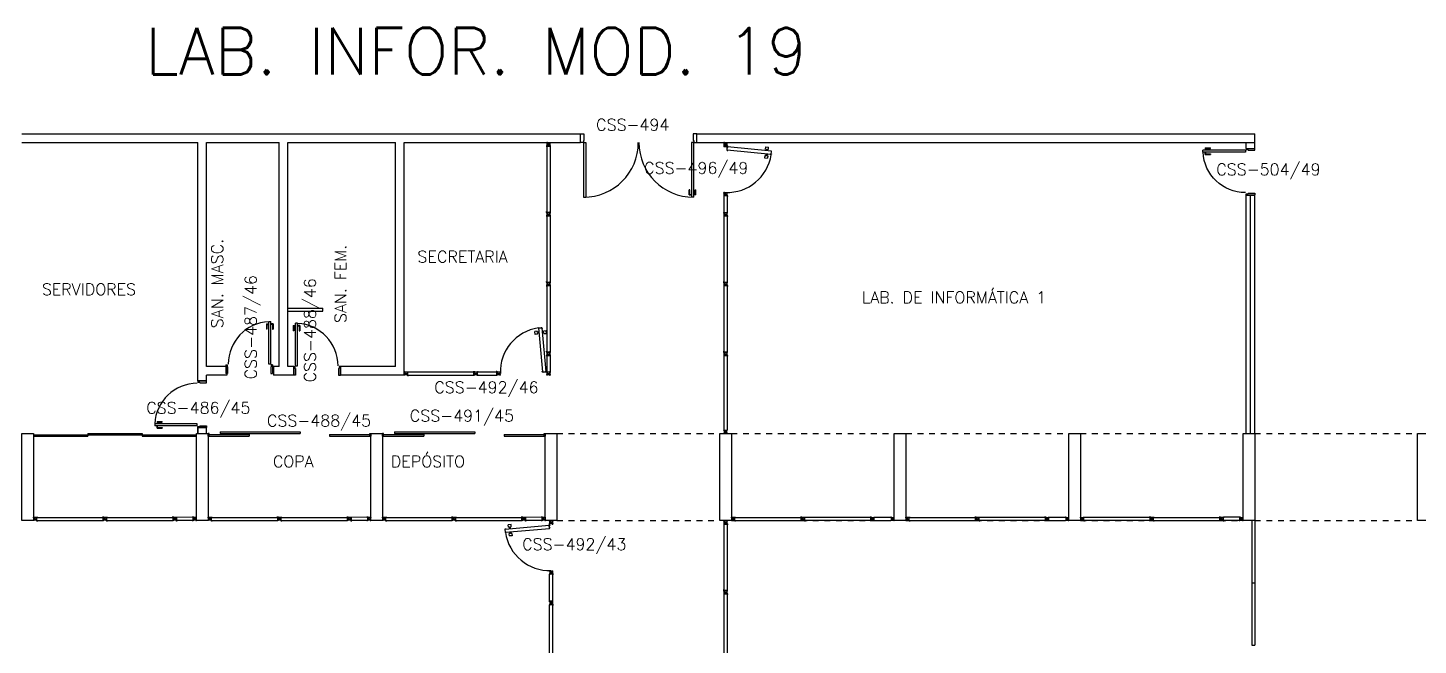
# Model space of a CAD drawing. Extents: x 0 to 244, y -71 to 76.
# Drawn here: x 15.07 to 38.98, y -13.37 to -2.76 of the extents above; entities that cross this region are included whole.
import ezdxf

# ---------------------------------------------------------------- set-up
doc = ezdxf.new("R2010")
doc.units = 0
doc.header["$LTSCALE"] = 0.01
doc.header["$MEASUREMENT"] = 0
doc.linetypes.add('HIDDEN2', pattern=[0.1875, 0.125, -0.0625])
doc.layers.get('0').update_dxf_attribs({"linetype": 'CONTINUOUS'})
for name, color, linetype in [('ALV', 2, 'CONTINUOUS'), ('DIV', 2, 'CONTINUOUS'), ('ESQ', 1, 'CONTINUOUS'), ('ESTR', 3, 'CONTINUOUS'), ('JANELA', 1, 'CONTINUOUS'), ('PROJ', 1, 'HIDDEN2'), ('TEXTO', 2, 'CONTINUOUS'), ('TEXTO-ENDEREÇO', 2, 'CONTINUOUS'), ('USO', 2, 'CONTINUOUS')]:
    doc.layers.add(name, color=color, linetype=linetype)
doc.layers.get('0').freeze()
doc.styles.add('1', font='romans.shx')
doc.styles.add('UNB-100', font='simplex.shx', dxfattribs={"height": 0.2})
doc.styles.add('UNB-100-1', font='simplex.shx', dxfattribs={"height": 0.2})

# ---------------------------------------------------------------- blocks, each defined once
blk = doc.blocks.new('PILAR-SSN')
blk.add_lwpolyline([(0.197, -26.452), (0.197, -27.952), (-0.003, -27.952), (-0.003, -26.452)], close=True)
blk = doc.blocks.new('DIV12-SSN')
for p, q in [((-0.005, 0), (0.005, 0)), ((0, -0.005), (0, 0.005)), ((0.024, 0.019), (0.028, 0.019)), ((0.024, 0.019), (0.024, 0.017)), ((0.024, 0.017), (0.028, 0.017)), ((0.028, 0.03), (0.043, 0.03)), ((0.028, 0.019), (0.028, 0.03)), ((0.028, -0.017), (0.028, 0.017)), ((0.03, 0.028), (1.169, 0.028)), ((0.03, -0.029), (0.03, 0.028)), ((0.043, 0.03), (0.043, 0.028)), ((1.157, 0.03), (1.157, 0.028)), ((1.171, 0.03), (1.157, 0.03)), ((1.169, -0.029), (1.169, 0.028)), ((1.171, 0.019), (1.171, 0.03)), ((1.176, 0.019), (1.171, 0.019)), ((1.176, 0.017), (1.171, 0.017)), ((1.171, -0.017), (1.171, 0.017)), ((1.176, 0.019), (1.176, 0.017)), ((1.195, 0), (1.205, 0)), ((1.2, -0.005), (1.2, 0.005)), ((0.024, -0.017), (0.028, -0.017)), ((0.024, -0.017), (0.024, -0.019)), ((0.024, -0.019), (0.028, -0.019)), ((0.028, -0.031), (0.028, -0.019)), ((0.028, -0.031), (0.043, -0.031)), ((0.03, -0.029), (1.169, -0.029)), ((0.043, -0.029), (0.043, -0.031)), ((1.157, -0.029), (1.157, -0.031)), ((1.171, -0.031), (1.157, -0.031)), ((1.176, -0.017), (1.171, -0.017)), ((1.176, -0.019), (1.171, -0.019)), ((1.171, -0.031), (1.171, -0.019)), ((1.176, -0.017), (1.176, -0.019))]:
    blk.add_line(p, q)
blk = doc.blocks.new('MTDIV-SSN')
for p, q in [((-0.0185, 0.0285), (-0.0285, 0.0285)), ((-0.0285, 0.0185), (-0.0285, 0.0285)), ((-0.0265, 0.0185), (-0.0285, 0.0185)), ((-0.0265, 0.0185), (-0.0265, 0.0265)), ((-0.0235, 0.0265), (-0.0265, 0.0265)), ((-0.0235, 0.0215), (-0.0235, 0.0265)), ((-0.0235, -0.0265), (-0.0235, 0.0265)), ((-0.0215, 0.0215), (-0.0235, 0.0215)), ((-0.0215, 0.0265), (-0.0215, 0.0235)), ((-0.0185, 0.0265), (-0.0215, 0.0265)), ((0.0215, 0.0235), (-0.0215, 0.0235)), ((-0.0215, 0.0215), (-0.0215, -0.0215)), ((0.0195, 0.0215), (-0.0195, 0.0215)), ((-0.0195, 0.0215), (-0.0195, -0.0195)), ((-0.0185, 0.0285), (-0.0185, 0.0265)), ((-0.0049, 0), (0.0049, 0)), ((0, 0.0049), (0, -0.0049)), ((0.0185, 0.0265), (0.0185, 0.0285)), ((0.0185, 0.0285), (0.0285, 0.0285)), ((0.0185, 0.0265), (0.0215, 0.0265)), ((0.0195, 0.0215), (0.0195, -0.0195)), ((0.0215, 0.0265), (0.0215, 0.0235)), ((0.0235, 0.0215), (0.0215, 0.0215)), ((0.0215, 0.0215), (0.0215, -0.0215)), ((0.0235, 0.0215), (0.0235, 0.0265)), ((0.0235, 0.0265), (0.0265, 0.0265)), ((0.0235, 0.0265), (0.0235, -0.0265)), ((0.0265, 0.0265), (0.0265, 0.0185)), ((0.0265, 0.0185), (0.0285, 0.0185)), ((0.0285, 0.0185), (0.0285, 0.0285)), ((-0.0285, -0.0185), (-0.0285, -0.0285)), ((-0.0265, -0.0185), (-0.0285, -0.0185)), ((-0.0185, -0.0285), (-0.0285, -0.0285)), ((-0.0265, -0.0265), (-0.0265, -0.0185)), ((-0.0235, -0.0265), (-0.0265, -0.0265)), ((-0.0235, -0.0215), (-0.0235, -0.0265)), ((-0.0075, -0.0215), (-0.0235, -0.0215)), ((-0.0215, -0.0265), (-0.0215, -0.0235)), ((0.0215, -0.0235), (-0.0215, -0.0235)), ((-0.0185, -0.0265), (-0.0215, -0.0265)), ((-0.0095, -0.0195), (-0.0195, -0.0195)), ((-0.0185, -0.0285), (-0.0185, -0.0265)), ((-0.0095, -0.0195), (-0.0095, -0.0115)), ((-0.0075, -0.0115), (-0.0095, -0.0115)), ((-0.0075, -0.0215), (-0.0075, -0.0115)), ((-0.0055, -0.0135), (-0.0075, -0.0135)), ((-0.0055, -0.0215), (-0.0055, -0.0135)), ((0.0055, -0.0215), (-0.0055, -0.0215)), ((0.0055, -0.0215), (0.0055, -0.0135)), ((0.0075, -0.0135), (0.0055, -0.0135)), ((0.0075, -0.0215), (0.0075, -0.0115)), ((0.0095, -0.0115), (0.0075, -0.0115)), ((0.0235, -0.0215), (0.0075, -0.0215)), ((0.0095, -0.0195), (0.0095, -0.0115)), ((0.0195, -0.0195), (0.0095, -0.0195)), ((0.0185, -0.0265), (0.0185, -0.0285)), ((0.0185, -0.0265), (0.0215, -0.0265)), ((0.0185, -0.0285), (0.0285, -0.0285)), ((0.0215, -0.0265), (0.0215, -0.0235)), ((0.0235, -0.0215), (0.0235, -0.0265)), ((0.0235, -0.0265), (0.0265, -0.0265)), ((0.0265, -0.0185), (0.0265, -0.0265)), ((0.0265, -0.0185), (0.0285, -0.0185)), ((0.0285, -0.0185), (0.0285, -0.0285))]:
    blk.add_line(p, q)
blk = doc.blocks.new('PE80-SSN')
at = {"color": 2}
for p, q in [((0.075, 0), (-0.075, 0)), ((-0.075, -0.03), (-0.075, 0)), ((0.075, 0), (0.075, -0.02)), ((0.04, -0.03), (-0.075, -0.03)), ((0.075, -0.02), (0.04, -0.02)), ((0.04, -0.03), (0.04, -0.02)), ((0.085, -0.03), (0.817, -0.03)), ((0.085, -0.03), (0.085, -0.065)), ((0.085, -0.065), (0.817, -0.065)), ((0.817, -0.065), (0.817, -0.03))]:
    blk.add_line(p, q, dxfattribs=at)
at = {"color": 1}
for p, q in [((0.777, 0.01), (0.687, 0.01)), ((0.687, 0), (0.687, 0.01)), ((0.777, 0.01), (0.777, -0.03)), ((0.767, 0), (0.687, 0)), ((0.767, -0.095), (0.687, -0.095)), ((0.687, -0.095), (0.687, -0.105)), ((0.777, -0.105), (0.687, -0.105)), ((0.767, 0), (0.767, -0.03)), ((0.767, -0.095), (0.767, -0.065)), ((0.777, -0.105), (0.777, -0.065))]:
    blk.add_line(p, q, dxfattribs=at)
for p, q in [((0.04, -0.771), (-0.075, -0.771)), ((-0.075, -0.771), (-0.075, -0.801)), ((0.075, -0.801), (-0.075, -0.801)), ((0.075, -0.802), (-0.075, -0.802)), ((0.04, -0.771), (0.04, -0.781)), ((0.075, -0.781), (0.04, -0.781)), ((0.075, -0.801), (0.075, -0.781))]:
    blk.add_line(p, q)
blk.add_arc((0.085, -0.03), 0.731, 270, 357.3429, dxfattribs=at)
blk = doc.blocks.new('PLXD-SSN')
at = {"color": 2}
for p, q in [((-0.194, 0.727), (-0.233, 0.723)), ((-0.229, 0.673), (-0.233, 0.723)), ((-0.192, 0.712), (-0.194, 0.727)), ((-0.172, 0.786), (-0.161, 0.787)), ((-0.172, 0.786), (-0.171, 0.772)), ((-0.169, 0.772), (-0.171, 0.772)), ((-0.17, 0.784), (-0.114, 0.789)), ((-0.17, 0.784), (-0.103, 0.028)), ((-0.159, 0.792), (-0.161, 0.792)), ((-0.161, 0.792), (-0.161, 0.787)), ((-0.159, 0.792), (-0.159, 0.787)), ((-0.159, 0.787), (-0.126, 0.79)), ((-0.124, 0.795), (-0.126, 0.795)), ((-0.126, 0.795), (-0.126, 0.79)), ((-0.124, 0.795), (-0.124, 0.79)), ((-0.124, 0.79), (-0.112, 0.791)), ((-0.114, 0.789), (-0.046, 0.033)), ((-0.112, 0.791), (-0.11, 0.777)), ((-0.11, 0.777), (-0.112, 0.777)), ((-0.107, 0.719), (-0.079, 0.722)), ((-0.08, 0.737), (-0.041, 0.74)), ((-0.079, 0.722), (-0.08, 0.737)), ((-0.036, 0.691), (-0.041, 0.74)), ((-0.189, 0.677), (-0.229, 0.673)), ((-0.164, 0.714), (-0.192, 0.712)), ((-0.162, 0.694), (-0.19, 0.692)), ((-0.189, 0.677), (-0.19, 0.692)), ((-0.106, 0.7), (-0.077, 0.702)), ((-0.076, 0.687), (-0.077, 0.702)), ((-0.076, 0.687), (-0.036, 0.691)), ((-0.105, 0.026), (-0.106, 0.04)), ((-0.104, 0.04), (-0.106, 0.04)), ((-0.105, 0.026), (-0.093, 0.027)), ((-0.103, 0.028), (-0.046, 0.033)), ((-0.092, 0.022), (-0.093, 0.027)), ((-0.09, 0.022), (-0.092, 0.022)), ((-0.091, 0.027), (-0.058, 0.03)), ((-0.09, 0.022), (-0.091, 0.027)), ((-0.057, 0.025), (-0.058, 0.03)), ((-0.055, 0.025), (-0.057, 0.025)), ((-0.056, 0.03), (-0.044, 0.031)), ((-0.055, 0.025), (-0.056, 0.03)), ((-0.045, 0.045), (-0.047, 0.045)), ((-0.044, 0.031), (-0.045, 0.045))]:
    blk.add_line(p, q, dxfattribs=at)
for p, q in [((-0.008, 0), (0.006, 0)), ((0, 0.007), (0, -0.006))]:
    blk.add_line(p, q)
at = {"color": 1}
blk.add_arc((-0.064, 0.029), 0.764, 98.125, 182.1419, dxfattribs=at)
blk = doc.blocks.new('PD80-SSN')
for p, q in [((-0.777, 0.01), (-0.777, -0.03)), ((-0.777, 0.01), (-0.687, 0.01)), ((-0.687, 0), (-0.687, 0.01)), ((-0.075, 0), (0.075, 0)), ((-0.075, 0), (-0.075, -0.02)), ((0.075, -0.03), (0.075, 0)), ((-0.817, -0.065), (-0.817, -0.03)), ((-0.085, -0.03), (-0.817, -0.03)), ((-0.085, -0.065), (-0.817, -0.065)), ((-0.777, -0.105), (-0.777, -0.065)), ((-0.777, -0.105), (-0.687, -0.105)), ((-0.767, 0), (-0.767, -0.03)), ((-0.767, 0), (-0.687, 0)), ((-0.767, -0.095), (-0.767, -0.065)), ((-0.767, -0.095), (-0.687, -0.095)), ((-0.687, -0.095), (-0.687, -0.105)), ((-0.085, -0.03), (-0.085, -0.065)), ((-0.075, -0.02), (-0.04, -0.02)), ((-0.04, -0.03), (-0.04, -0.02)), ((-0.04, -0.03), (0.075, -0.03)), ((-0.075, -0.781), (-0.04, -0.781)), ((-0.075, -0.801), (-0.075, -0.781)), ((-0.075, -0.801), (0.075, -0.801)), ((-0.075, -0.802), (0.075, -0.802)), ((-0.04, -0.771), (0.075, -0.771)), ((-0.04, -0.771), (-0.04, -0.781)), ((0.075, -0.771), (0.075, -0.801))]:
    blk.add_line(p, q)
blk.add_arc((-0.085, -0.03), 0.731, 182.6571, 270)
blk = doc.blocks.new('PTDP-SSN')
at = {"color": 2}
for p, q in [((0.055, 1.015), (0.09, 1.015)), ((0.055, 0.075), (0.055, 1.015)), ((0.09, 0.075), (0.09, 1.015)), ((1.91, 0.075), (1.91, 1.015)), ((1.945, 1.015), (1.91, 1.015)), ((1.945, 0.075), (1.945, 1.015)), ((0.05, 0.075), (0, 0.075)), ((0, 0.075), (0, -0.075)), ((0.05, 0.04), (0.05, 0.075)), ((0.06, 0.04), (0.05, 0.04)), ((0.055, 0.075), (0.09, 0.075)), ((0.06, -0.075), (0.06, 0.04)), ((1.945, 0.075), (1.91, 0.075)), ((1.94, -0.075), (1.94, 0.04)), ((1.94, 0.04), (1.95, 0.04)), ((1.95, 0.04), (1.95, 0.075)), ((1.95, 0.075), (2, 0.075)), ((2, 0.075), (2, -0.075)), ((0, -0.075), (0.06, -0.075)), ((2, -0.075), (1.94, -0.075))]:
    blk.add_line(p, q, dxfattribs=at)
at = {"color": 1}
for centre, start, end in [((0.055, 0.075), 0, 90), ((1.945, 0.075), 90, 180)]:
    blk.add_arc(centre, 0.94, start, end, dxfattribs=at)
blk = doc.blocks.new('PLXE-SSN')
for p, q in [((0.043, 0.69), (0.048, 0.74)), ((0.121, 0.788), (0.047, 0.032)), ((0.087, 0.736), (0.048, 0.74)), ((0.086, 0.721), (0.087, 0.736)), ((0.114, 0.718), (0.086, 0.721)), ((0.178, 0.782), (0.103, 0.027)), ((0.119, 0.79), (0.118, 0.776)), ((0.118, 0.776), (0.12, 0.776)), ((0.131, 0.789), (0.119, 0.79)), ((0.178, 0.782), (0.121, 0.788)), ((0.131, 0.794), (0.133, 0.794)), ((0.131, 0.794), (0.131, 0.789)), ((0.133, 0.794), (0.133, 0.789)), ((0.166, 0.786), (0.133, 0.789)), ((0.166, 0.791), (0.168, 0.79)), ((0.166, 0.791), (0.166, 0.786)), ((0.168, 0.79), (0.168, 0.785)), ((0.18, 0.784), (0.168, 0.785)), ((0.176, 0.77), (0.178, 0.77)), ((0.18, 0.784), (0.178, 0.77)), ((0.199, 0.71), (0.2, 0.725)), ((0.2, 0.725), (0.24, 0.721)), ((0.235, 0.671), (0.24, 0.721)), ((0.082, 0.686), (0.043, 0.69)), ((0.082, 0.686), (0.084, 0.701)), ((0.112, 0.698), (0.084, 0.701)), ((0.169, 0.693), (0.197, 0.69)), ((0.171, 0.713), (0.199, 0.71)), ((0.195, 0.675), (0.197, 0.69)), ((0.195, 0.675), (0.235, 0.671)), ((-0.008, 0), (0.008, 0)), ((0, 0.006), (0, -0.007)), ((0.044, 0.031), (0.046, 0.045)), ((0.056, 0.029), (0.044, 0.031)), ((0.046, 0.045), (0.048, 0.045)), ((0.103, 0.027), (0.047, 0.032)), ((0.056, 0.024), (0.056, 0.029)), ((0.056, 0.024), (0.058, 0.024)), ((0.091, 0.026), (0.058, 0.029)), ((0.058, 0.024), (0.058, 0.029)), ((0.091, 0.021), (0.091, 0.026)), ((0.091, 0.021), (0.093, 0.021)), ((0.105, 0.025), (0.093, 0.026)), ((0.093, 0.021), (0.093, 0.026)), ((0.104, 0.039), (0.106, 0.039)), ((0.105, 0.025), (0.106, 0.039))]:
    blk.add_line(p, q)
blk.add_arc((0.065, 0.028), 0.764, 357.9063, 81.358)

msp = doc.modelspace()

# ---------------------------------------------------------------- linework, layer by layer
at = {"layer": 'ALV'}
for p, q in [((14.972, -4.582), (24.576, -4.582)), ((14.972, -4.732), (17.997, -4.732)), ((17.997, -8.831), (17.997, -4.732)), ((18.147, -4.732), (19.397, -4.732)), ((18.147, -8.582), (18.147, -4.732)), ((19.397, -8.582), (19.397, -4.732)), ((19.547, -8.582), (19.547, -4.732)), ((19.547, -4.732), (21.397, -4.732)), ((21.397, -8.582), (21.397, -4.732)), ((21.547, -8.732), (21.547, -4.732)), ((21.547, -4.732), (24.576, -4.732)), ((24.576, -4.732), (24.576, -4.582)), ((26.576, -4.582), (36.172, -4.582)), ((26.576, -4.732), (26.576, -4.582)), ((26.576, -4.732), (36.172, -4.732)), ((36.172, -4.732), (36.172, -4.582)), ((18.496, -8.582), (18.147, -8.582)), ((18.496, -8.582), (18.496, -8.732)), ((19.397, -8.582), (19.297, -8.582)), ((19.297, -8.582), (19.297, -8.732)), ((19.647, -8.582), (19.547, -8.582)), ((19.647, -8.732), (19.647, -8.582)), ((21.397, -8.582), (20.449, -8.582)), ((20.449, -8.732), (20.449, -8.582)), ((18.147, -8.831), (17.997, -8.831)), ((18.496, -8.732), (18.147, -8.732)), ((18.147, -8.831), (18.147, -8.732)), ((19.647, -8.732), (19.297, -8.732)), ((21.547, -8.732), (20.449, -8.732)), ((17.997, -9.732), (17.997, -9.632)), ((18.147, -9.632), (17.997, -9.632)), ((17.997, -9.632), (17.997, -9.732)), ((18.147, -9.732), (18.147, -9.632))]:
    msp.add_line(p, q, dxfattribs=at)
at = {"layer": 'DIV'}
for p, q in [((27.042, -4.789), (27.042, -4.804)), ((27.042, -4.789), (27.054, -4.789)), ((27.103, -4.804), (27.042, -4.804)), ((27.054, -4.784), (27.054, -4.789)), ((27.056, -4.784), (27.054, -4.784)), ((27.056, -4.784), (27.056, -4.789)), ((27.056, -4.789), (27.089, -4.789)), ((27.089, -4.784), (27.089, -4.789)), ((27.091, -4.784), (27.089, -4.784)), ((27.091, -4.784), (27.091, -4.789)), ((27.091, -4.789), (27.103, -4.789)), ((27.103, -4.789), (27.103, -4.804)), ((27.042, -5.647), (27.042, -5.662)), ((27.054, -5.647), (27.042, -5.647)), ((27.042, -5.662), (27.044, -5.662)), ((27.101, -5.649), (27.044, -5.649)), ((27.054, -5.642), (27.054, -5.647)), ((27.054, -5.642), (27.056, -5.642)), ((27.056, -5.642), (27.056, -5.647)), ((27.089, -5.647), (27.056, -5.647)), ((27.077, -5.619), (27.067, -5.619)), ((27.072, -5.624), (27.072, -5.614)), ((27.089, -5.642), (27.089, -5.647)), ((27.089, -5.642), (27.091, -5.642)), ((27.091, -5.642), (27.091, -5.647)), ((27.103, -5.647), (27.091, -5.647)), ((27.101, -5.662), (27.103, -5.662)), ((27.103, -5.647), (27.103, -5.662)), ((19.547, -7.582), (20.147, -7.582)), ((19.547, -7.632), (20.147, -7.632)), ((20.147, -7.632), (20.147, -7.582)), ((24.021, -8.362), (24.031, -8.362)), ((24.026, -8.357), (24.026, -8.367)), ((27.067, -8.362), (27.077, -8.362)), ((27.072, -8.357), (27.072, -8.367)), ((23.995, -8.391), (24.007, -8.391)), ((23.995, -8.391), (23.995, -8.405)), ((23.997, -8.405), (23.995, -8.405)), ((23.997, -8.393), (24.054, -8.393)), ((23.997, -8.393), (23.997, -8.673)), ((24.009, -8.386), (24.007, -8.386)), ((24.007, -8.386), (24.007, -8.391)), ((24.009, -8.386), (24.009, -8.391)), ((24.009, -8.391), (24.042, -8.391)), ((24.044, -8.386), (24.042, -8.386)), ((24.042, -8.386), (24.042, -8.391)), ((24.044, -8.386), (24.044, -8.391)), ((24.044, -8.391), (24.056, -8.391)), ((24.054, -8.393), (24.054, -8.673)), ((24.056, -8.405), (24.054, -8.405)), ((24.056, -8.391), (24.056, -8.405)), ((27.042, -8.391), (27.042, -8.405)), ((27.042, -8.391), (27.054, -8.391)), ((27.044, -8.405), (27.042, -8.405)), ((27.044, -8.393), (27.101, -8.393)), ((27.054, -8.386), (27.054, -8.391)), ((27.056, -8.386), (27.054, -8.386)), ((27.056, -8.386), (27.056, -8.391)), ((27.056, -8.391), (27.089, -8.391)), ((27.089, -8.386), (27.089, -8.391)), ((27.091, -8.386), (27.089, -8.386)), ((27.091, -8.386), (27.091, -8.391)), ((27.091, -8.391), (27.103, -8.391)), ((27.103, -8.405), (27.101, -8.405)), ((27.103, -8.391), (27.103, -8.405)), ((22.771, -8.702), (22.781, -8.702)), ((22.776, -8.707), (22.776, -8.697)), ((22.799, -8.683), (22.804, -8.683)), ((22.799, -8.683), (22.799, -8.685)), ((22.799, -8.685), (22.804, -8.685)), ((22.799, -8.718), (22.804, -8.718)), ((22.799, -8.718), (22.799, -8.72)), ((22.799, -8.72), (22.804, -8.72)), ((22.804, -8.671), (22.819, -8.671)), ((22.804, -8.683), (22.804, -8.671)), ((22.804, -8.718), (22.804, -8.685)), ((22.804, -8.732), (22.804, -8.72)), ((22.804, -8.732), (22.819, -8.732)), ((22.806, -8.673), (23.138, -8.673)), ((22.806, -8.73), (22.806, -8.673)), ((22.806, -8.73), (23.138, -8.73)), ((22.819, -8.671), (22.819, -8.673)), ((22.819, -8.73), (22.819, -8.732)), ((23.126, -8.671), (23.126, -8.673)), ((23.14, -8.671), (23.126, -8.671)), ((23.126, -8.73), (23.126, -8.732)), ((23.14, -8.732), (23.126, -8.732)), ((23.138, -8.73), (23.138, -8.673)), ((23.14, -8.683), (23.14, -8.671)), ((23.145, -8.683), (23.14, -8.683)), ((23.145, -8.685), (23.14, -8.685)), ((23.14, -8.718), (23.14, -8.685)), ((23.145, -8.718), (23.14, -8.718)), ((23.145, -8.72), (23.14, -8.72)), ((23.14, -8.732), (23.14, -8.72)), ((23.145, -8.683), (23.145, -8.685)), ((23.145, -8.718), (23.145, -8.72)), ((23.164, -8.702), (23.174, -8.702)), ((23.169, -8.707), (23.169, -8.697)), ((23.997, -8.661), (23.995, -8.661)), ((23.995, -8.675), (23.995, -8.661)), ((23.995, -8.675), (24.007, -8.675)), ((23.997, -8.673), (24.054, -8.673)), ((24.007, -8.68), (24.007, -8.675)), ((24.009, -8.68), (24.007, -8.68)), ((24.009, -8.675), (24.042, -8.675)), ((24.009, -8.68), (24.009, -8.675)), ((24.042, -8.68), (24.042, -8.675)), ((24.044, -8.68), (24.042, -8.68)), ((24.044, -8.675), (24.056, -8.675)), ((24.044, -8.68), (24.044, -8.675)), ((24.056, -8.661), (24.054, -8.661)), ((24.056, -8.675), (24.056, -8.661)), ((17.606, -11.204), (17.596, -11.204)), ((17.601, -11.199), (17.601, -11.209)), ((17.624, -11.186), (17.629, -11.186)), ((17.624, -11.188), (17.624, -11.186)), ((17.624, -11.188), (17.629, -11.188)), ((17.624, -11.221), (17.629, -11.221)), ((17.624, -11.223), (17.624, -11.221)), ((17.624, -11.223), (17.629, -11.223)), ((17.629, -11.174), (17.644, -11.174)), ((17.629, -11.174), (17.629, -11.186)), ((17.629, -11.188), (17.629, -11.221)), ((17.629, -11.223), (17.629, -11.235)), ((17.629, -11.235), (17.644, -11.235)), ((17.913, -11.175), (17.631, -11.176)), ((17.631, -11.176), (17.631, -11.233)), ((17.913, -11.232), (17.631, -11.233)), ((17.644, -11.176), (17.644, -11.174)), ((17.644, -11.235), (17.644, -11.233)), ((17.901, -11.175), (17.901, -11.173)), ((17.915, -11.173), (17.901, -11.173)), ((17.901, -11.234), (17.901, -11.232)), ((17.915, -11.234), (17.901, -11.234)), ((17.913, -11.175), (17.913, -11.232)), ((17.915, -11.173), (17.915, -11.185)), ((17.92, -11.185), (17.915, -11.185)), ((17.915, -11.187), (17.915, -11.22)), ((17.92, -11.187), (17.915, -11.187)), ((17.92, -11.22), (17.915, -11.22)), ((17.915, -11.222), (17.915, -11.234)), ((17.92, -11.222), (17.915, -11.222)), ((17.92, -11.187), (17.92, -11.185)), ((17.92, -11.222), (17.92, -11.22)), ((17.949, -11.204), (17.939, -11.204)), ((17.944, -11.199), (17.944, -11.209)), ((20.606, -11.204), (20.596, -11.204)), ((20.601, -11.199), (20.601, -11.209)), ((20.624, -11.188), (20.624, -11.186)), ((20.624, -11.186), (20.629, -11.186)), ((20.624, -11.188), (20.629, -11.188)), ((20.624, -11.223), (20.624, -11.221)), ((20.624, -11.221), (20.629, -11.221)), ((20.624, -11.223), (20.629, -11.223)), ((20.629, -11.174), (20.629, -11.186)), ((20.629, -11.174), (20.644, -11.174)), ((20.629, -11.188), (20.629, -11.221)), ((20.629, -11.223), (20.629, -11.235)), ((20.629, -11.235), (20.644, -11.235)), ((20.913, -11.175), (20.631, -11.176)), ((20.631, -11.176), (20.631, -11.233)), ((20.913, -11.232), (20.631, -11.233)), ((20.644, -11.176), (20.644, -11.174)), ((20.644, -11.235), (20.644, -11.233)), ((20.901, -11.175), (20.901, -11.173)), ((20.915, -11.173), (20.901, -11.173)), ((20.901, -11.234), (20.901, -11.232)), ((20.915, -11.234), (20.901, -11.234)), ((20.913, -11.175), (20.913, -11.232)), ((20.915, -11.173), (20.915, -11.185)), ((20.92, -11.185), (20.915, -11.185)), ((20.915, -11.187), (20.915, -11.22)), ((20.92, -11.187), (20.915, -11.187)), ((20.92, -11.22), (20.915, -11.22)), ((20.915, -11.222), (20.915, -11.234)), ((20.92, -11.222), (20.915, -11.222)), ((20.92, -11.187), (20.92, -11.185)), ((20.92, -11.222), (20.92, -11.22)), ((20.949, -11.204), (20.939, -11.204)), ((20.944, -11.199), (20.944, -11.209)), ((23.606, -11.204), (23.596, -11.204)), ((23.601, -11.199), (23.601, -11.209)), ((23.624, -11.188), (23.624, -11.186)), ((23.624, -11.186), (23.629, -11.186)), ((23.624, -11.188), (23.629, -11.188)), ((23.624, -11.223), (23.624, -11.221)), ((23.624, -11.221), (23.629, -11.221)), ((23.624, -11.223), (23.629, -11.223)), ((23.629, -11.174), (23.629, -11.186)), ((23.629, -11.174), (23.644, -11.174)), ((23.629, -11.188), (23.629, -11.221)), ((23.629, -11.223), (23.629, -11.235)), ((23.629, -11.235), (23.644, -11.235)), ((23.913, -11.175), (23.631, -11.176)), ((23.631, -11.176), (23.631, -11.233)), ((23.913, -11.232), (23.631, -11.233)), ((23.644, -11.176), (23.644, -11.174)), ((23.644, -11.235), (23.644, -11.233)), ((23.901, -11.175), (23.901, -11.173)), ((23.915, -11.173), (23.901, -11.173)), ((23.901, -11.234), (23.901, -11.232)), ((23.915, -11.234), (23.901, -11.234)), ((23.913, -11.175), (23.913, -11.232)), ((23.915, -11.173), (23.915, -11.185)), ((23.92, -11.185), (23.915, -11.185)), ((23.915, -11.187), (23.915, -11.22)), ((23.92, -11.187), (23.915, -11.187)), ((23.92, -11.22), (23.915, -11.22)), ((23.915, -11.222), (23.915, -11.234)), ((23.92, -11.222), (23.915, -11.222)), ((23.92, -11.187), (23.92, -11.185)), ((23.92, -11.222), (23.92, -11.22)), ((23.949, -11.204), (23.939, -11.204)), ((23.944, -11.199), (23.944, -11.209)), ((29.629, -11.175), (29.915, -11.175)), ((29.629, -11.232), (29.915, -11.232)), ((32.629, -11.175), (32.915, -11.175)), ((32.629, -11.232), (32.915, -11.232)), ((35.606, -11.204), (35.596, -11.204)), ((35.601, -11.209), (35.601, -11.199)), ((35.624, -11.185), (35.629, -11.185)), ((35.624, -11.185), (35.624, -11.187)), ((35.624, -11.187), (35.629, -11.187)), ((35.624, -11.22), (35.629, -11.22)), ((35.624, -11.22), (35.624, -11.222)), ((35.624, -11.222), (35.629, -11.222)), ((35.629, -11.173), (35.644, -11.173)), ((35.629, -11.185), (35.629, -11.173)), ((35.629, -11.22), (35.629, -11.187)), ((35.629, -11.234), (35.629, -11.222)), ((35.629, -11.234), (35.644, -11.234)), ((35.913, -11.175), (35.631, -11.175)), ((35.631, -11.232), (35.631, -11.175)), ((35.913, -11.232), (35.631, -11.232)), ((35.644, -11.173), (35.644, -11.175)), ((35.644, -11.232), (35.644, -11.234)), ((35.901, -11.173), (35.901, -11.175)), ((35.915, -11.173), (35.901, -11.173)), ((35.901, -11.232), (35.901, -11.234)), ((35.915, -11.234), (35.901, -11.234)), ((35.913, -11.232), (35.913, -11.175)), ((35.915, -11.185), (35.915, -11.173)), ((35.92, -11.185), (35.915, -11.185)), ((35.92, -11.187), (35.915, -11.187)), ((35.915, -11.22), (35.915, -11.187)), ((35.92, -11.22), (35.915, -11.22)), ((35.92, -11.222), (35.915, -11.222)), ((35.915, -11.234), (35.915, -11.222)), ((35.92, -11.185), (35.92, -11.187)), ((35.92, -11.22), (35.92, -11.222)), ((35.949, -11.204), (35.939, -11.204)), ((35.944, -11.209), (35.944, -11.199)), ((24.042, -12.153), (24.042, -12.167)), ((24.054, -12.153), (24.042, -12.153)), ((24.042, -12.167), (24.044, -12.167)), ((24.044, -12.619), (24.044, -12.155)), ((24.101, -12.155), (24.044, -12.155)), ((24.054, -12.148), (24.054, -12.153)), ((24.054, -12.148), (24.056, -12.148)), ((24.056, -12.148), (24.056, -12.153)), ((24.089, -12.153), (24.056, -12.153)), ((24.077, -12.124), (24.067, -12.124)), ((24.072, -12.129), (24.072, -12.119)), ((24.089, -12.148), (24.089, -12.153)), ((24.089, -12.148), (24.091, -12.148)), ((24.091, -12.148), (24.091, -12.153)), ((24.103, -12.153), (24.091, -12.153)), ((24.101, -12.619), (24.101, -12.155)), ((24.101, -12.167), (24.103, -12.167)), ((24.103, -12.153), (24.103, -12.167)), ((24.042, -12.607), (24.044, -12.607)), ((24.042, -12.621), (24.042, -12.607)), ((24.054, -12.621), (24.042, -12.621)), ((24.101, -12.619), (24.044, -12.619)), ((24.054, -12.626), (24.054, -12.621)), ((24.054, -12.626), (24.056, -12.626)), ((24.056, -12.626), (24.056, -12.621)), ((24.089, -12.621), (24.056, -12.621)), ((24.077, -12.65), (24.067, -12.65)), ((24.072, -12.655), (24.072, -12.645)), ((24.089, -12.626), (24.089, -12.621)), ((24.089, -12.626), (24.091, -12.626)), ((24.091, -12.626), (24.091, -12.621)), ((24.103, -12.621), (24.091, -12.621)), ((24.101, -12.607), (24.103, -12.607)), ((24.103, -12.621), (24.103, -12.607)), ((27.042, -12.49), (27.042, -12.505)), ((27.042, -12.49), (27.054, -12.49)), ((27.044, -12.505), (27.042, -12.505)), ((27.044, -12.492), (27.101, -12.492)), ((27.054, -12.485), (27.054, -12.49)), ((27.056, -12.485), (27.054, -12.485)), ((27.056, -12.485), (27.056, -12.49)), ((27.056, -12.49), (27.089, -12.49)), ((27.067, -12.462), (27.077, -12.462)), ((27.072, -12.457), (27.072, -12.467)), ((27.089, -12.485), (27.089, -12.49)), ((27.091, -12.485), (27.089, -12.485)), ((27.091, -12.485), (27.091, -12.49)), ((27.091, -12.49), (27.103, -12.49)), ((27.103, -12.505), (27.101, -12.505)), ((27.103, -12.49), (27.103, -12.505))]:
    msp.add_line(p, q, dxfattribs=at)
at = {"layer": 'ESQ'}
for p, q in [((36.022, -4.832), (36.022, -4.732)), ((36.172, -4.832), (36.172, -4.732)), ((36.022, -4.832), (36.172, -4.832)), ((26.456, -5.542), (26.446, -5.542)), ((26.446, -5.632), (26.446, -5.542)), ((26.446, -5.632), (26.486, -5.632)), ((26.456, -5.622), (26.456, -5.542)), ((26.456, -5.622), (26.486, -5.622)), ((26.551, -5.622), (26.521, -5.622)), ((26.561, -5.632), (26.521, -5.632)), ((26.551, -5.542), (26.561, -5.542)), ((26.551, -5.622), (26.551, -5.542)), ((26.561, -5.632), (26.561, -5.542)), ((36.022, -9.732), (36.022, -5.633)), ((36.022, -5.633), (36.172, -5.633)), ((36.097, -9.732), (36.097, -5.633)), ((36.172, -9.732), (36.172, -5.633)), ((15.172, -9.757), (17.972, -9.757)), ((15.172, -9.782), (16.105, -9.782)), ((16.105, -9.732), (16.105, -9.782)), ((16.105, -9.732), (17.038, -9.732)), ((17.038, -9.732), (17.038, -9.782)), ((17.038, -9.782), (17.972, -9.782)), ((18.172, -9.782), (18.172, -9.732)), ((18.172, -9.732), (18.172, -9.732)), ((18.172, -9.782), (18.172, -9.782)), ((20.972, -9.732), (20.972, -9.782)), ((20.972, -9.732), (20.972, -9.732)), ((20.972, -9.782), (20.972, -9.782)), ((21.172, -9.732), (21.172, -9.732)), ((21.172, -9.782), (21.172, -9.732)), ((21.172, -9.782), (21.172, -9.782)), ((23.972, -9.732), (23.972, -9.782)), ((23.972, -9.732), (23.972, -9.732)), ((23.972, -9.782), (23.972, -9.782)), ((36.122, -11.232), (36.122, -13.374)), ((36.172, -11.232), (36.172, -13.374)), ((36.122, -12.304), (36.172, -12.304)), ((36.122, -13.374), (36.172, -13.374))]:
    msp.add_line(p, q, dxfattribs=at)
at = {"layer": 'JANELA'}
for p, q in [((18.192, -9.732), (18.172, -9.732)), ((18.172, -9.782), (18.192, -9.782)), ((18.192, -9.782), (18.192, -9.732)), ((18.192, -9.752), (18.882, -9.752)), ((18.192, -9.782), (18.882, -9.782)), ((18.378, -9.703), (18.378, -9.733)), ((18.378, -9.703), (19.758, -9.703)), ((18.378, -9.733), (19.758, -9.733)), ((18.882, -9.752), (18.882, -9.782)), ((19.758, -9.703), (19.758, -9.733)), ((20.262, -9.752), (20.262, -9.782)), ((20.262, -9.752), (20.952, -9.752)), ((20.262, -9.782), (20.952, -9.782)), ((20.952, -9.782), (20.952, -9.732)), ((20.952, -9.732), (20.972, -9.732)), ((20.972, -9.782), (20.952, -9.782)), ((21.192, -9.732), (21.172, -9.732)), ((21.172, -9.782), (21.192, -9.782)), ((21.192, -9.782), (21.192, -9.732)), ((21.192, -9.752), (21.882, -9.752)), ((21.192, -9.782), (21.882, -9.782)), ((21.378, -9.703), (21.378, -9.733)), ((21.378, -9.703), (22.758, -9.703)), ((21.378, -9.733), (22.758, -9.733)), ((21.882, -9.752), (21.882, -9.782)), ((22.758, -9.703), (22.758, -9.733)), ((23.262, -9.752), (23.952, -9.752)), ((23.262, -9.752), (23.262, -9.782)), ((23.262, -9.782), (23.952, -9.782)), ((23.952, -9.782), (23.952, -9.732)), ((23.952, -9.732), (23.972, -9.732)), ((23.972, -9.782), (23.952, -9.782))]:
    msp.add_line(p, q, dxfattribs=at)
at = {"layer": 'PROJ'}
for p, q in [((24.172, -9.732), (26.972, -9.732)), ((27.172, -9.732), (29.972, -9.732)), ((30.172, -9.732), (32.972, -9.732)), ((33.172, -9.732), (35.972, -9.732)), ((36.172, -9.732), (38.972, -9.732)), ((24.172, -11.232), (26.972, -11.232)), ((27.172, -11.232), (29.972, -11.232)), ((30.172, -11.232), (32.972, -11.232)), ((33.172, -11.232), (35.972, -11.232)), ((36.172, -11.232), (38.972, -11.232))]:
    msp.add_line(p, q, dxfattribs=at)
at = {"layer": 'TEXTO-ENDEREÇO'}
for p, q in [((27.044, -5.649), (27.044, -5.934)), ((27.101, -5.649), (27.101, -5.934)), ((27.044, -8.393), (27.044, -9.675)), ((27.101, -8.393), (27.101, -9.675))]:
    msp.add_line(p, q, dxfattribs=at)
at = {"layer": 'USO'}
msp.add_line((27.044, -5.934), (27.101, -5.934), dxfattribs=at)

# ---------------------------------------------------------------- block references
at = {"layer": 'DIV'}
for name, p, rotation in [('DIV12-SSN', (24.026, -4.762), 270), ('PLXE-SSN', (27.072, -4.761), 270), ('DIV12-SSN', (24.026, -5.962), 270), ('DIV12-SSN', (27.072, -5.962), 270), ('DIV12-SSN', (24.026, -7.162), 270), ('DIV12-SSN', (27.072, -7.162), 270), ('PLXD-SSN', (24.073, -11.263), 90), ('DIV12-SSN', (27.072, -11.262), 270), ('MTDIV-SSN', (24.072, -12.124), 90), ('DIV12-SSN', (24.072, -13.85), 90), ('MTDIV-SSN', (24.072, -12.65), 90), ('DIV12-SSN', (27.072, -12.462), 270)]:
    msp.add_blockref(name, p, dxfattribs=dict(at, rotation=rotation))
for name, p in [('MTDIV-SSN', (24.026, -4.762)), ('MTDIV-SSN', (27.072, -4.761)), ('MTDIV-SSN', (27.072, -5.619)), ('MTDIV-SSN', (24.026, -5.962)), ('MTDIV-SSN', (27.072, -5.962)), ('MTDIV-SSN', (24.026, -7.162)), ('MTDIV-SSN', (27.072, -7.162)), ('PLXD-SSN', (24.026, -8.704)), ('MTDIV-SSN', (24.026, -8.362)), ('MTDIV-SSN', (27.072, -8.362)), ('MTDIV-SSN', (21.576, -8.704)), ('DIV12-SSN', (21.576, -8.704)), ('MTDIV-SSN', (22.776, -8.702)), ('MTDIV-SSN', (23.169, -8.702)), ('MTDIV-SSN', (24.026, -8.704)), ('MTDIV-SSN', (15.201, -11.204)), ('DIV12-SSN', (15.201, -11.204)), ('MTDIV-SSN', (16.401, -11.204)), ('DIV12-SSN', (16.401, -11.204)), ('MTDIV-SSN', (17.601, -11.204)), ('MTDIV-SSN', (17.944, -11.204)), ('MTDIV-SSN', (18.201, -11.204)), ('DIV12-SSN', (18.201, -11.204)), ('MTDIV-SSN', (19.401, -11.204)), ('DIV12-SSN', (19.401, -11.204)), ('MTDIV-SSN', (20.601, -11.204)), ('MTDIV-SSN', (20.944, -11.204)), ('MTDIV-SSN', (21.201, -11.204)), ('DIV12-SSN', (21.201, -11.204)), ('MTDIV-SSN', (22.401, -11.204)), ('DIV12-SSN', (22.401, -11.204)), ('MTDIV-SSN', (23.601, -11.204)), ('MTDIV-SSN', (23.944, -11.204)), ('MTDIV-SSN', (24.073, -11.263)), ('MTDIV-SSN', (27.072, -11.262)), ('MTDIV-SSN', (27.201, -11.204)), ('DIV12-SSN', (27.201, -11.204)), ('MTDIV-SSN', (28.401, -11.204)), ('MTDIV-SSN', (30.201, -11.204)), ('DIV12-SSN', (30.201, -11.204)), ('MTDIV-SSN', (31.401, -11.204)), ('MTDIV-SSN', (34.401, -11.204)), ('DIV12-SSN', (34.401, -11.204)), ('MTDIV-SSN', (35.601, -11.204)), ('MTDIV-SSN', (27.072, -12.462))]:
    msp.add_blockref(name, p, dxfattribs=at)
at = {"layer": 'DIV', "xscale": -1, "rotation": 180}
msp.add_blockref('MTDIV-SSN', (27.072, -9.704), dxfattribs=at)
msp.add_blockref('MTDIV-SSN', (27.072, -9.704), dxfattribs=at)
at = {"layer": 'DIV', "xscale": -1}
for name, p in [('DIV12-SSN', (29.601, -11.204)), ('MTDIV-SSN', (29.601, -11.204)), ('MTDIV-SSN', (29.944, -11.204)), ('DIV12-SSN', (32.601, -11.204)), ('MTDIV-SSN', (32.601, -11.204)), ('MTDIV-SSN', (32.944, -11.204)), ('MTDIV-SSN', (33.201, -11.204)), ('DIV12-SSN', (34.401, -11.204)), ('MTDIV-SSN', (35.944, -11.204))]:
    msp.add_blockref(name, p, dxfattribs=at)
at = {"layer": 'ESQ'}
for name, p, rotation in [('PTDP-SSN', (26.576, -4.657), 180), ('PD80-SSN', (19.28, -8.627), 270), ('PE80-SSN', (19.647, -8.657), 90), ('PE80-SSN', (18.072, -9.632), 180)]:
    msp.add_blockref(name, p, dxfattribs=dict(at, rotation=rotation))
at = {"layer": 'ESQ', "xscale": -1}
msp.add_blockref('PE80-SSN', (36.097, -4.832), dxfattribs=at)
at = {"layer": 'ESTR'}
for p in [(14.975, 16.72), (17.975, 16.72), (20.975, 16.72), (23.975, 16.72), (26.975, 16.72), (29.975, 16.72), (32.975, 16.72), (35.975, 16.72), (38.975, 16.72)]:
    msp.add_blockref('PILAR-SSN', p, dxfattribs=at)

# ---------------------------------------------------------------- texts
at = {"layer": 'TEXTO', "style": 'UNB-100'}
for s, p in [('SAN. MASC.', (18.43, -7.924)), ('SAN. FEM.', (20.55, -7.835))]:
    msp.add_text(s, height=0.2, rotation=90, dxfattribs=at).set_placement(p)
for s, p in [('SECRETARIA', (21.774, -6.795)), ('SERVIDORES', (15.315, -7.356)), ('LAB. DE INFORMÁTICA 1', (29.413, -7.495)), ('COPA', (19.287, -10.316)), ('DEPÓSITO', (21.315, -10.316))]:
    msp.add_text(s, height=0.2, dxfattribs=at).set_placement(p)
at = {"layer": 'TEXTO-ENDEREÇO', "style": 'UNB-100-1'}
for s, p in [('CSS-494', (24.845, -4.526)), ('CSS-496/49', (25.671, -5.268)), ('CSS-504/49', (35.51, -5.294)), ('CSS-492/46', (22.063, -9.04)), ('CSS-486/45', (17.109, -9.393)), ('CSS-491/45', (21.642, -9.529)), ('CSS-488/45', (19.185, -9.614)), ('CSS-492/43', (23.574, -11.739))]:
    msp.add_text(s, height=0.2, dxfattribs=at).set_placement(p)
for s, p in [('CSS-487/46', (19.007, -8.803)), ('CSS-488/46', (20.025, -8.856))]:
    msp.add_text(s, height=0.2, rotation=90, dxfattribs=at).set_placement(p)
at = {"layer": 'USO', "style": '1'}
msp.add_text('LAB. INFOR. MOD. 19', height=0.8, dxfattribs=at).set_placement((17.089, -3.559))

doc.saveas('drawing.dxf')
